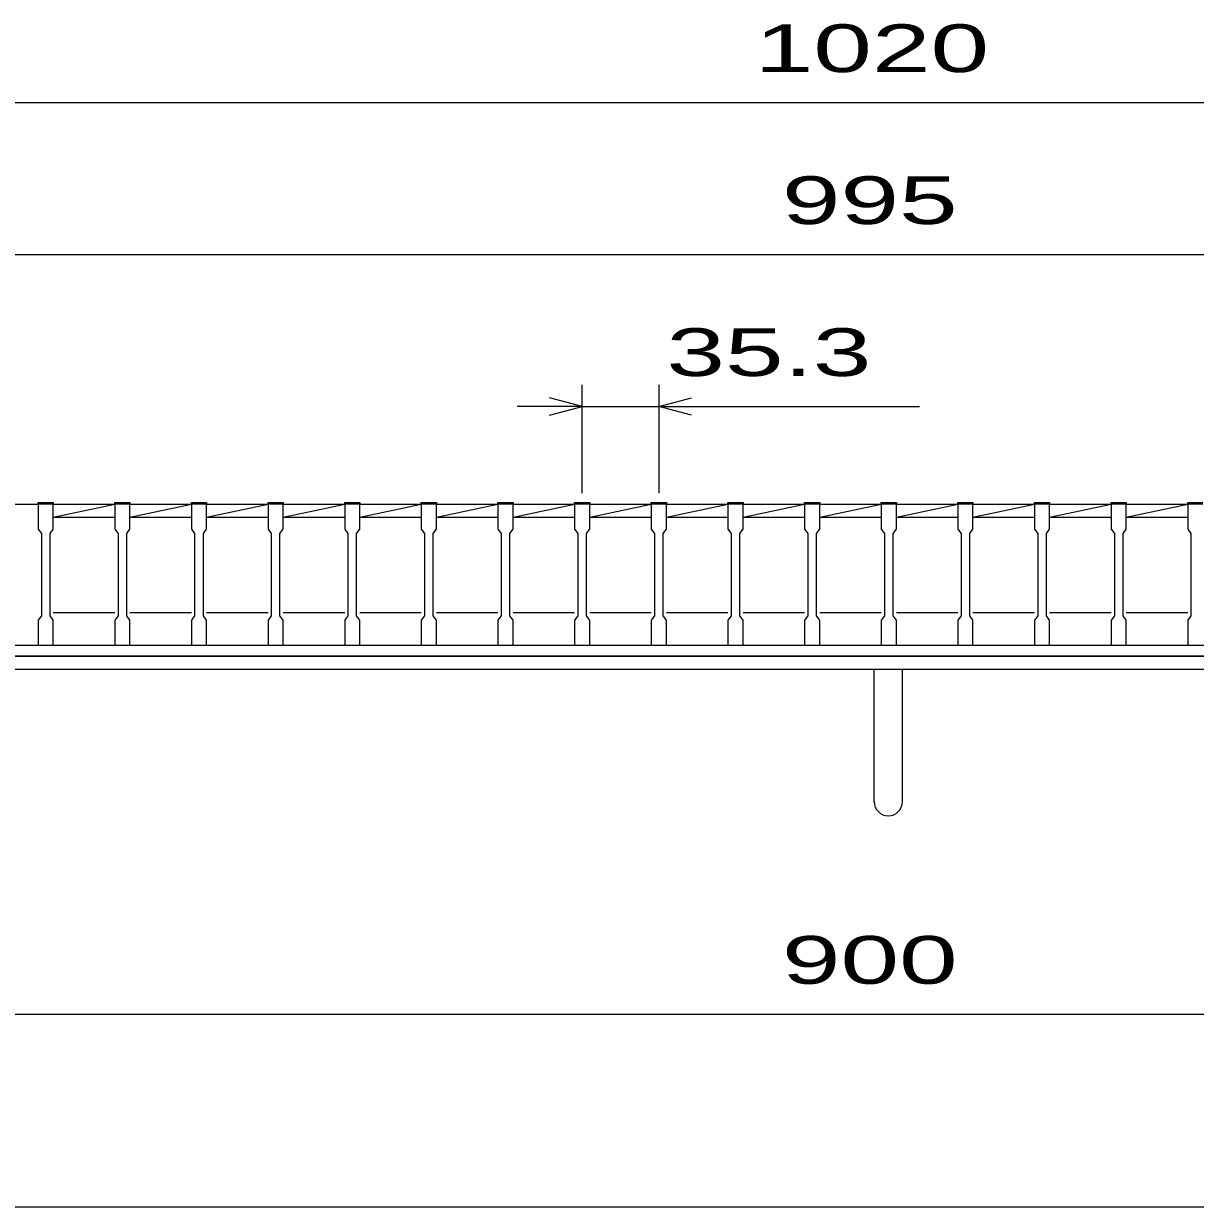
# Model space of a CAD drawing. Units: millimetres, scale not verified. Extents: x -1820 to 1731, y -1282 to 1054.
# Drawn here: x -1249 to -709, y -1146 to -601 of the extents above; entities that cross this region are included whole.
import ezdxf
from ezdxf.enums import TextEntityAlignment as Align

# ---------------------------------------------------------------- set-up
doc = ezdxf.new("R2010")
doc.units = ezdxf.units.MM
doc.header["$LTSCALE"] = 10
for name, color, linetype, lineweight in [('0_2', 150, 'Continuous', 25), ('16', 3, 'Continuous', 25), ('19', 6, 'Continuous', 25), ('22', 4, 'Continuous', 25)]:
    doc.layers.add(name, color=color, linetype=linetype, lineweight=lineweight)
doc.styles.add('ベクトル', font='')
doc.styles.get('ベクトル').set_extended_font_data('ベクトル')

msp = doc.modelspace()

# ---------------------------------------------------------------- linework, layer by layer
at = {"layer": '0_2'}
msp.add_line((1731, -1146.5), (-1729, -1146.5), dxfattribs=at)
at = {"layer": '16'}
for p, q in [((-1305.7, -822.5), (-1242.1, -822.5)), ((-1242.1, -822.5), (-1242.1, -821.8)), ((-1242.1, -821.8), (-1235.1, -821.8)), ((-1242.1, -822.5), (-1242.1, -834)), ((-1235.1, -822.5), (-1242.1, -822.5)), ((-1235.1, -821.8), (-1235.1, -822.5)), ((-1235.1, -834), (-1235.1, -822.5)), ((-1235.1, -822.5), (-1206.8, -822.5)), ((-1235.1, -828.5), (-1206.8, -822.5)), ((-1206.8, -822.5), (-1206.8, -821.8)), ((-1206.8, -821.8), (-1199.8, -821.8)), ((-1206.8, -822.5), (-1206.8, -834)), ((-1199.8, -822.5), (-1206.8, -822.5)), ((-1199.8, -821.8), (-1199.8, -822.5)), ((-1199.8, -834), (-1199.8, -822.5)), ((-1199.8, -822.5), (-1171.5, -822.5)), ((-1199.8, -828.5), (-1171.5, -822.5)), ((-1171.5, -822.5), (-1171.5, -821.8)), ((-1171.5, -821.8), (-1164.5, -821.8)), ((-1171.5, -822.5), (-1171.5, -834)), ((-1164.5, -822.5), (-1171.5, -822.5)), ((-1164.5, -821.8), (-1164.5, -822.5)), ((-1164.5, -834), (-1164.5, -822.5)), ((-1164.5, -822.5), (-1136.2, -822.5)), ((-1164.5, -828.5), (-1136.2, -822.5)), ((-1136.2, -822.5), (-1136.2, -821.8)), ((-1136.2, -821.8), (-1129.2, -821.8)), ((-1136.2, -822.5), (-1136.2, -834)), ((-1129.2, -822.5), (-1136.2, -822.5)), ((-1129.2, -821.8), (-1129.2, -822.5)), ((-1129.2, -834), (-1129.2, -822.5)), ((-1129.2, -822.5), (-1100.9, -822.5)), ((-1129.2, -828.5), (-1100.9, -822.5)), ((-1100.9, -822.5), (-1100.9, -821.8)), ((-1100.9, -821.8), (-1093.9, -821.8)), ((-1100.9, -822.5), (-1100.9, -834)), ((-1093.9, -822.5), (-1100.9, -822.5)), ((-1093.9, -821.8), (-1093.9, -822.5)), ((-1093.9, -834), (-1093.9, -822.5)), ((-1093.9, -822.5), (-1065.6, -822.5)), ((-1093.9, -828.5), (-1065.6, -822.5)), ((-1065.6, -822.5), (-1065.6, -821.8)), ((-1065.6, -821.8), (-1058.6, -821.8)), ((-1065.6, -822.5), (-1065.6, -834)), ((-1058.6, -822.5), (-1065.6, -822.5)), ((-1058.6, -821.8), (-1058.6, -822.5)), ((-1058.6, -834), (-1058.6, -822.5)), ((-1058.6, -822.5), (-1030.3, -822.5)), ((-1058.6, -828.5), (-1030.3, -822.5)), ((-1030.3, -822.5), (-1030.3, -821.8)), ((-1030.3, -821.8), (-1023.3, -821.8)), ((-1030.3, -822.5), (-1030.3, -834)), ((-1023.3, -822.5), (-1030.3, -822.5)), ((-1023.3, -821.8), (-1023.3, -822.5)), ((-1023.3, -834), (-1023.3, -822.5)), ((-1023.3, -822.5), (-995, -822.5)), ((-1023.3, -828.5), (-995, -822.5)), ((-995, -822.5), (-995, -821.8)), ((-995, -821.8), (-988, -821.8)), ((-995, -822.5), (-995, -834)), ((-988, -822.5), (-995, -822.5)), ((-988, -821.8), (-988, -822.5)), ((-988, -834), (-988, -822.5)), ((-988, -822.5), (-959.7, -822.5)), ((-988, -828.5), (-959.7, -822.5)), ((-959.7, -822.5), (-959.7, -821.8)), ((-959.7, -821.8), (-952.7, -821.8)), ((-959.7, -822.5), (-959.7, -834)), ((-952.7, -822.5), (-959.7, -822.5)), ((-952.7, -821.8), (-952.7, -822.5)), ((-952.7, -834), (-952.7, -822.5)), ((-952.7, -822.5), (-924.4, -822.5)), ((-952.7, -828.5), (-924.4, -822.5)), ((-924.4, -822.5), (-924.4, -821.8)), ((-924.4, -821.8), (-917.4, -821.8)), ((-924.4, -822.5), (-924.4, -834)), ((-917.4, -822.5), (-924.4, -822.5)), ((-917.4, -821.8), (-917.4, -822.5)), ((-917.4, -834), (-917.4, -822.5)), ((-917.4, -822.5), (-889.1, -822.5)), ((-917.4, -828.5), (-889.1, -822.5)), ((-889.1, -822.5), (-889.1, -821.8)), ((-889.1, -821.8), (-882.1, -821.8)), ((-889.1, -822.5), (-889.1, -834)), ((-882.1, -822.5), (-889.1, -822.5)), ((-882.1, -821.8), (-882.1, -822.5)), ((-882.1, -834), (-882.1, -822.5)), ((-882.1, -822.5), (-853.8, -822.5)), ((-882.1, -828.5), (-853.8, -822.5)), ((-853.8, -822.5), (-853.8, -821.8)), ((-853.8, -821.8), (-846.8, -821.8)), ((-853.8, -822.5), (-853.8, -834)), ((-846.8, -822.5), (-853.8, -822.5)), ((-846.8, -821.8), (-846.8, -822.5)), ((-846.8, -834), (-846.8, -822.5)), ((-846.8, -822.5), (-818.5, -822.5)), ((-846.8, -828.5), (-818.5, -822.5)), ((-818.5, -822.5), (-818.5, -821.8)), ((-818.5, -821.8), (-811.5, -821.8)), ((-818.5, -822.5), (-818.5, -834)), ((-811.5, -822.5), (-818.5, -822.5)), ((-811.5, -821.8), (-811.5, -822.5)), ((-811.5, -834), (-811.5, -822.5)), ((-811.5, -822.5), (-783.2, -822.5)), ((-811.5, -828.5), (-783.2, -822.5)), ((-783.2, -822.5), (-783.2, -821.8)), ((-783.2, -821.8), (-776.2, -821.8)), ((-783.2, -822.5), (-783.2, -834)), ((-776.2, -822.5), (-783.2, -822.5)), ((-776.2, -821.8), (-776.2, -822.5)), ((-776.2, -834), (-776.2, -822.5)), ((-776.2, -822.5), (-747.9, -822.5)), ((-776.2, -828.5), (-747.9, -822.5)), ((-747.9, -822.5), (-747.9, -821.8)), ((-747.9, -821.8), (-740.9, -821.8)), ((-747.9, -822.5), (-747.9, -834)), ((-740.9, -822.5), (-747.9, -822.5)), ((-740.9, -821.8), (-740.9, -822.5)), ((-740.9, -834), (-740.9, -822.5)), ((-740.9, -822.5), (-712.6, -822.5)), ((-740.9, -828.5), (-712.6, -822.5)), ((-712.6, -822.5), (-712.6, -821.8)), ((-712.6, -821.8), (-705.6, -821.8)), ((-712.6, -822.5), (-712.6, -834)), ((-705.6, -822.5), (-712.6, -822.5)), ((-1235.1, -828.5), (-1206.8, -828.5)), ((-1199.8, -828.5), (-1171.5, -828.5)), ((-1164.5, -828.5), (-1136.2, -828.5)), ((-1129.2, -828.5), (-1100.9, -828.5)), ((-1093.9, -828.5), (-1065.6, -828.5)), ((-1058.6, -828.5), (-1030.3, -828.5)), ((-1023.3, -828.5), (-995, -828.5)), ((-988, -828.5), (-959.7, -828.5)), ((-952.7, -828.5), (-924.4, -828.5)), ((-917.4, -828.5), (-889.1, -828.5)), ((-882.1, -828.5), (-853.8, -828.5)), ((-846.8, -828.5), (-818.5, -828.5)), ((-811.5, -828.5), (-783.2, -828.5)), ((-776.2, -828.5), (-747.9, -828.5)), ((-740.9, -828.5), (-712.6, -828.5)), ((-1242.1, -834), (-1240.6, -836)), ((-1236.6, -836), (-1235.1, -834)), ((-1206.8, -834), (-1205.3, -836)), ((-1201.3, -836), (-1199.8, -834)), ((-1171.5, -834), (-1170, -836)), ((-1166, -836), (-1164.5, -834)), ((-1136.2, -834), (-1134.7, -836)), ((-1130.7, -836), (-1129.2, -834)), ((-1100.9, -834), (-1099.4, -836)), ((-1095.4, -836), (-1093.9, -834)), ((-1065.6, -834), (-1064.1, -836)), ((-1060.1, -836), (-1058.6, -834)), ((-1030.3, -834), (-1028.8, -836)), ((-1024.8, -836), (-1023.3, -834)), ((-995, -834), (-993.5, -836)), ((-989.5, -836), (-988, -834)), ((-959.7, -834), (-958.2, -836)), ((-954.2, -836), (-952.7, -834)), ((-924.4, -834), (-922.9, -836)), ((-918.9, -836), (-917.4, -834)), ((-889.1, -834), (-887.6, -836)), ((-883.6, -836), (-882.1, -834)), ((-853.8, -834), (-852.3, -836)), ((-848.3, -836), (-846.8, -834)), ((-818.5, -834), (-817, -836)), ((-813, -836), (-811.5, -834)), ((-783.2, -834), (-781.7, -836)), ((-777.7, -836), (-776.2, -834)), ((-747.9, -834), (-746.4, -836)), ((-742.4, -836), (-740.9, -834)), ((-712.6, -834), (-711.1, -836)), ((-1240.6, -836), (-1240.6, -874)), ((-1236.6, -874), (-1236.6, -836)), ((-1205.3, -836), (-1205.3, -874)), ((-1201.3, -874), (-1201.3, -836)), ((-1170, -836), (-1170, -874)), ((-1166, -874), (-1166, -836)), ((-1134.7, -836), (-1134.7, -874)), ((-1130.7, -874), (-1130.7, -836)), ((-1099.4, -836), (-1099.4, -874)), ((-1095.4, -874), (-1095.4, -836)), ((-1064.1, -836), (-1064.1, -874)), ((-1060.1, -874), (-1060.1, -836)), ((-1028.8, -836), (-1028.8, -874)), ((-1024.8, -874), (-1024.8, -836)), ((-993.5, -836), (-993.5, -874)), ((-989.5, -874), (-989.5, -836)), ((-958.2, -836), (-958.2, -874)), ((-954.2, -874), (-954.2, -836)), ((-922.9, -836), (-922.9, -874)), ((-918.9, -874), (-918.9, -836)), ((-887.6, -836), (-887.6, -874)), ((-883.6, -874), (-883.6, -836)), ((-852.3, -836), (-852.3, -874)), ((-848.3, -874), (-848.3, -836)), ((-817, -836), (-817, -874)), ((-813, -874), (-813, -836)), ((-781.7, -836), (-781.7, -874)), ((-777.7, -874), (-777.7, -836)), ((-746.4, -836), (-746.4, -874)), ((-742.4, -874), (-742.4, -836)), ((-711.1, -836), (-711.1, -874)), ((-1235.1, -872.5), (-1206.8, -872.5)), ((-1199.8, -872.5), (-1171.5, -872.5)), ((-1164.5, -872.5), (-1136.2, -872.5)), ((-1129.2, -872.5), (-1100.9, -872.5)), ((-1093.9, -872.5), (-1065.6, -872.5)), ((-1058.6, -872.5), (-1030.3, -872.5)), ((-1023.3, -872.5), (-995, -872.5)), ((-988, -872.5), (-959.7, -872.5)), ((-952.7, -872.5), (-924.4, -872.5)), ((-917.4, -872.5), (-889.1, -872.5)), ((-882.1, -872.5), (-853.8, -872.5)), ((-846.8, -872.5), (-818.5, -872.5)), ((-811.5, -872.5), (-783.2, -872.5)), ((-776.2, -872.5), (-747.9, -872.5)), ((-740.9, -872.5), (-712.6, -872.5)), ((-1240.6, -874), (-1242.1, -876)), ((-1242.1, -876), (-1242.1, -887.5)), ((-1235.1, -876), (-1236.6, -874)), ((-1235.1, -887.5), (-1235.1, -876)), ((-1205.3, -874), (-1206.8, -876)), ((-1206.8, -876), (-1206.8, -887.5)), ((-1199.8, -876), (-1201.3, -874)), ((-1199.8, -887.5), (-1199.8, -876)), ((-1170, -874), (-1171.5, -876)), ((-1171.5, -876), (-1171.5, -887.5)), ((-1164.5, -876), (-1166, -874)), ((-1164.5, -887.5), (-1164.5, -876)), ((-1134.7, -874), (-1136.2, -876)), ((-1136.2, -876), (-1136.2, -887.5)), ((-1129.2, -876), (-1130.7, -874)), ((-1129.2, -887.5), (-1129.2, -876)), ((-1099.4, -874), (-1100.9, -876)), ((-1100.9, -876), (-1100.9, -887.5)), ((-1093.9, -876), (-1095.4, -874)), ((-1093.9, -887.5), (-1093.9, -876)), ((-1064.1, -874), (-1065.6, -876)), ((-1065.6, -876), (-1065.6, -887.5)), ((-1058.6, -876), (-1060.1, -874)), ((-1058.6, -887.5), (-1058.6, -876)), ((-1028.8, -874), (-1030.3, -876)), ((-1030.3, -876), (-1030.3, -887.5)), ((-1023.3, -876), (-1024.8, -874)), ((-1023.3, -887.5), (-1023.3, -876)), ((-993.5, -874), (-995, -876)), ((-995, -876), (-995, -887.5)), ((-988, -876), (-989.5, -874)), ((-988, -887.5), (-988, -876)), ((-958.2, -874), (-959.7, -876)), ((-959.7, -876), (-959.7, -887.5)), ((-952.7, -876), (-954.2, -874)), ((-952.7, -887.5), (-952.7, -876)), ((-922.9, -874), (-924.4, -876)), ((-924.4, -876), (-924.4, -887.5)), ((-917.4, -876), (-918.9, -874)), ((-917.4, -887.5), (-917.4, -876)), ((-887.6, -874), (-889.1, -876)), ((-889.1, -876), (-889.1, -887.5)), ((-882.1, -876), (-883.6, -874)), ((-882.1, -887.5), (-882.1, -876)), ((-852.3, -874), (-853.8, -876)), ((-853.8, -876), (-853.8, -887.5)), ((-846.8, -876), (-848.3, -874)), ((-846.8, -887.5), (-846.8, -876)), ((-817, -874), (-818.5, -876)), ((-818.5, -876), (-818.5, -887.5)), ((-811.5, -876), (-813, -874)), ((-811.5, -887.5), (-811.5, -876)), ((-781.7, -874), (-783.2, -876)), ((-783.2, -876), (-783.2, -887.5)), ((-776.2, -876), (-777.7, -874)), ((-776.2, -887.5), (-776.2, -876)), ((-746.4, -874), (-747.9, -876)), ((-747.9, -876), (-747.9, -887.5)), ((-740.9, -876), (-742.4, -874)), ((-740.9, -887.5), (-740.9, -876)), ((-711.1, -874), (-712.6, -876)), ((-712.6, -876), (-712.6, -887.5)), ((-1348, -887.5), (-353, -887.5)), ((-1305.7, -887.5), (-1242.1, -887.5)), ((-1242.1, -887.5), (-1235.1, -887.5)), ((-1206.8, -887.5), (-1199.8, -887.5)), ((-1171.5, -887.5), (-1164.5, -887.5)), ((-1136.2, -887.5), (-1129.2, -887.5)), ((-1100.9, -887.5), (-1093.9, -887.5)), ((-1065.6, -887.5), (-1058.6, -887.5)), ((-1030.3, -887.5), (-1023.3, -887.5)), ((-995, -887.5), (-988, -887.5)), ((-959.7, -887.5), (-952.7, -887.5)), ((-924.4, -887.5), (-917.4, -887.5)), ((-889.1, -887.5), (-882.1, -887.5)), ((-853.8, -887.5), (-846.8, -887.5)), ((-818.5, -887.5), (-811.5, -887.5)), ((-783.2, -887.5), (-776.2, -887.5)), ((-747.9, -887.5), (-740.9, -887.5)), ((-712.6, -887.5), (-705.6, -887.5)), ((-1348, -892.5), (-353, -892.5))]:
    msp.add_line(p, q, dxfattribs=at)
at = {"layer": '19'}
for p, q in [((-346.5, -892.5), (-1354.5, -892.5)), ((-1360.5, -898.5), (-340.5, -898.5)), ((-857, -959.61), (-857, -898.5)), ((-844, -959.61), (-844, -898.5))]:
    msp.add_line(p, q, dxfattribs=at)
msp.add_arc((-850.5, -959.61), 6.5, 180, 0, dxfattribs=at)
at = {"layer": '22'}
for p, q in [((-1360.5, -637.5), (-340.5, -637.5)), ((-1348, -707.5), (-353, -707.5)), ((-991.5, -817.5), (-991.5, -767.5)), ((-956.2, -767.5), (-956.2, -817.5)), ((-991.5, -777.5), (-1006.5, -773.5)), ((-956.2, -777.5), (-941.2, -773.5)), ((-991.5, -777.5), (-1021.5, -777.5)), ((-1006.5, -781.5), (-991.5, -777.5)), ((-991.5, -777.5), (-956.2, -777.5)), ((-941.2, -781.5), (-956.2, -777.5)), ((-956.2, -777.5), (-836.2, -777.5)), ((-1300.5, -1057.5), (-400.5, -1057.5))]:
    msp.add_line(p, q, dxfattribs=at)

# ---------------------------------------------------------------- texts
at = {"layer": '22', "color": 2, "style": 'ベクトル', "width": 1.65}
for s, p in [(' 1020 ', (-925.5, -612.5)), (' 995 ', (-913, -682.5)), (' 35.3 ', (-966.2, -752.5)), (' 900 ', (-913, -1032.5))]:
    msp.add_text(s, height=21.99, dxfattribs=at).set_placement(p, align=Align.MIDDLE_LEFT)

doc.saveas('drawing.dxf')
